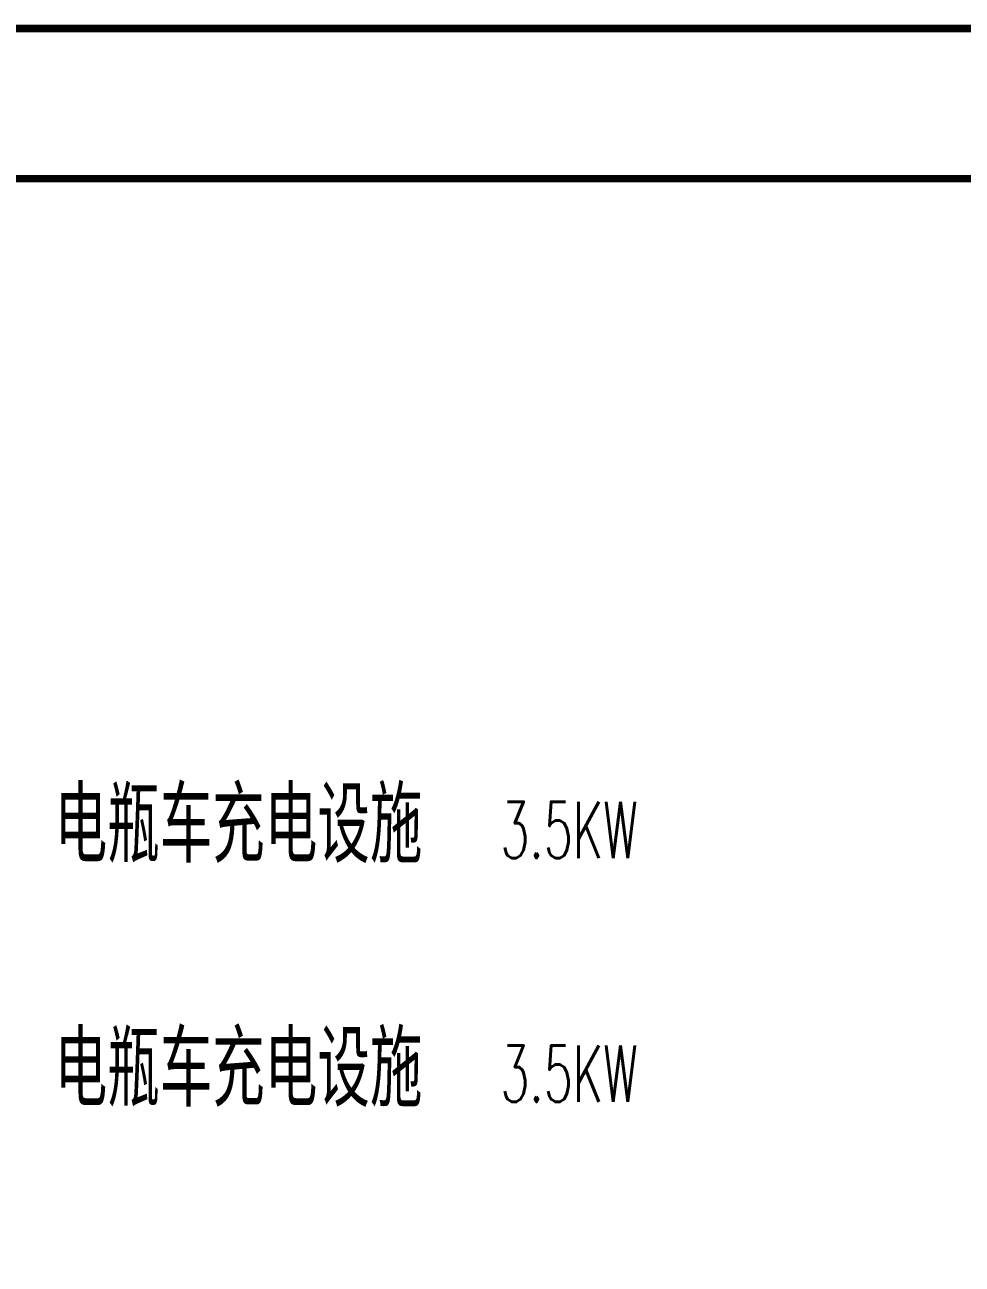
# Model space of a CAD drawing. Extents: x 40587477144 to 40590102100, y 3379967887 to 3381819730.
# Drawn here: x 40588392400 to 40588398645, y 3380961199 to 3380969457 of the extents above; entities that cross this region are included whole.
import ezdxf
from ezdxf.enums import TextEntityAlignment as Align

# ---------------------------------------------------------------- set-up
doc = ezdxf.new("R2010")
doc.units = 0
doc.header["$LTSCALE"] = 1000
doc.header["$MEASUREMENT"] = 0
doc.layers.get('Defpoints').update_dxf_attribs({"color": 210})
doc.layers.add('0-cxFrame', color=155, linetype='Continuous')
doc.layers.add('电气系统图', color=7, linetype='Continuous')
doc.layers.add('0-cxText', color=131, linetype='Continuous', lineweight=25)
doc.styles.add('_TEL_DIM', font='SIMPLEX', dxfattribs={"width": 0.8, "height": 3.5, "bigfont": 'HZTXT'})
doc.styles.add('cx_tuming', font='simhei.ttf')
doc.styles.add('cx_tuqian1', font='')
doc.styles.add('HZ1', font='romans.shx', dxfattribs={"width": 0.7, "bigfont": 'hztxt4.shx'})
doc.styles.add('黑体', font='simhei.ttf', dxfattribs={"height": 12})
doc.styles.get('cx_tuqian1').set_extended_font_data('SimSun')

# ---------------------------------------------------------------- blocks, each defined once
blk = doc.blocks.new('TK22.A1 L(Dragon)')
at = {"layer": '0-cxFrame', "color": 7, "const_width": 0.5}
blk.add_lwpolyline([(0, 0), (-841, 0), (-841, 594), (0, 594)], close=True, dxfattribs=at)
at = {"layer": '0-cxFrame', "const_width": 0.5}
blk.add_lwpolyline([(-80, 10), (-821, 10), (-821, 584), (-80, 584)], close=True, dxfattribs=at)
at = {"style": '黑体', "flags": 4}
blk.add_attdef('图幅', text='', height=3.3, dxfattribs=at).set_placement((-40, 3), align=Align.RIGHT)
at = {"layer": '0-cxText', "flags": 4}
for tag, height, style, p in [('建设单位', 3.5, 'cx_tuming', (-45, 240)), ('项目名称', 3.5, 'cx_tuming', (-45, 210)), ('子项名称', 3.5, 'cx_tuming', (-45, 180)), ('工程编号', 3.3, 'cx_tuqian1', (-35, 165)), ('图名1', 3.5, 'cx_tuming', (-45, 87)), ('图名2', 3.5, 'cx_tuming', (-45, 79)), ('图名3', 3.5, 'cx_tuming', (-45, 71)), ('出图日期', 3.3, 'cx_tuqian1', (-39, 60)), ('专业', 3.3, 'cx_tuqian1', (-55, 52)), ('图号', 3.3, 'cx_tuqian1', (-55, 44)), ('版次', 3.3, 'cx_tuqian1', (-20, 44))]:
    blk.add_attdef(tag, text='', height=height, dxfattribs=dict(at, style=style)).set_placement(p, align=Align.MIDDLE)
at = {"layer": 'Defpoints', "color": 6, "flags": 4}
for tag, height, style, p in [('tufu', 3.3, '黑体', (-12, 12)), ('dwfname', 4, 'cx_tuqian1', (-80, 3))]:
    blk.add_attdef(tag, text='', height=height, dxfattribs=dict(at, style=style)).set_placement(p, align=Align.RIGHT)

msp = doc.modelspace()

# ---------------------------------------------------------------- block references
at = {"layer": '0-cxFrame', "xscale": 100, "yscale": 100, "zscale": 100}
msp.add_blockref('TK22.A1 L(Dragon)', (40588406814.652184, 3380910032.495324), dxfattribs=at)

# ---------------------------------------------------------------- texts
at = {"layer": '电气系统图'}
for s, height, style, width, p in [('电瓶车充电设施', 499.9077918, 'HZ1', 0.7, (40588392599.249161, 3380963873.744319)), ('3.5KW', 374.9308439, '_TEL_DIM', 0.6, (40588395568.585411, 3380963904.988556)), ('电瓶车充电设施', 499.9077918, 'HZ1', 0.7, (40588392599.248253, 3380962249.043996)), ('3.5KW', 374.9308439, '_TEL_DIM', 0.6, (40588395568.584503, 3380962280.288233))]:
    msp.add_text(s, height=height, dxfattribs=dict(at, style=style, width=width)).set_placement(p)

doc.saveas('drawing.dxf')
